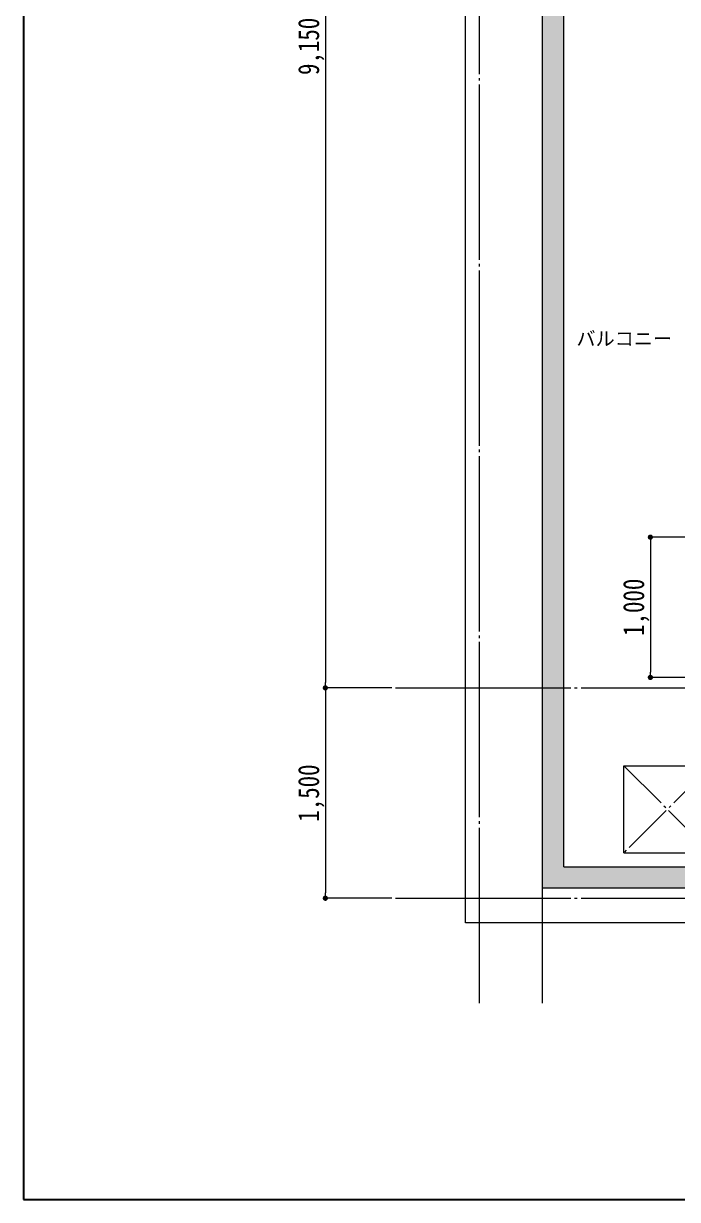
# Model space of a CAD drawing. Header units: millimetres. Extents: x 11317 to 32317, y 8490 to 23340.
# Drawn here: x 11317 to 15983, y 8490 to 16876 of the extents above; entities that cross this region are included whole.
import ezdxf

# ---------------------------------------------------------------- set-up
doc = ezdxf.new("R2010")
doc.units = ezdxf.units.MM
doc.header["$LTSCALE"] = 25
doc.linetypes.add('1点鎖線15', pattern=[18, 15, -1.125, 0.75, -1.125])
doc.linetypes.add('JIS_08_50', pattern=[53, 50, -1.125, 0.75, -1.125])
doc.layers.add('サイズ', color=6, linetype='Continuous', plot=False)
for name, color, linetype, lineweight in [('基準線', 1, 'JIS_08_50', 9), ('壁', 4, 'Continuous', 13), ('室名', 2, 'Continuous', 9), ('文字', 2, 'Continuous', 9), ('雑', 6, 'Continuous', 9)]:
    doc.layers.add(name, color=color, linetype=linetype, lineweight=lineweight)
doc.styles.get("Standard").update_dxf_attribs({"font": 'MS Mincho.ttf', "width": 0.8})
doc.styles.add('ゴシック', font='MS Gothic.ttf')
doc.dimstyles.new('1-50', dxfattribs={"dimscale": 50, "dimtxt": 3, "dimasz": 0.75, "dimexe": 0, "dimexo": 0.5, "dimgap": 0.25, "dimtad": 1, "dimdec": 0, "dimdsep": 46, "dimlunit": 6, "dimtxsty": 'ゴシック', "dimblk1": 'DOT', "dimblk2": 'DOT', "dimsah": 1, "dimcen": 0.75, "dimadec": 0, "dimazin": 0, "dimtfac": 1, "dimtdec": 0, "dimtmove": 2, "dimatfit": 3, "dimldrblk": 'DOT', "dimfxl": 0, "dimtolj": 1, "dimtzin": 0, "dimlwd": 5, "dimlwe": 5, "dimarcsym": 0})

# ---------------------------------------------------------------- blocks, each defined once
blk = doc.blocks.new('_Dot')
at = {"color": 0, "linetype": 'ByBlock', "lineweight": -2}
blk.add_line((-0.5, 0), (-1, 0), dxfattribs=at)
at = {"color": 0, "linetype": 'ByBlock', "const_width": 0.5}
blk.add_lwpolyline([(-0.25, 0, 1), (0.25, 0, 1)], format="xyb", close=True, dxfattribs=at)
blk = doc.blocks.new('*D25')
at = {"layer": 'Defpoints', "color": 0, "transparency": 16777216}
for p in [(13970.6, 21288.1), (13470.6, 12138.1), (13970.6, 12138.1)]:
    blk.add_point(p, dxfattribs=at)
at = {"layer": '文字', "color": 0, "lineweight": 5, "transparency": 16777216}
for p, q in [((13945.6, 21288.1), (13470.6, 21288.1)), ((13470.6, 21250.6), (13470.6, 12175.6)), ((13945.6, 12138.1), (13470.6, 12138.1))]:
    blk.add_line(p, q, dxfattribs=at)
at = {"layer": '文字', "color": 0, "lineweight": 5, "transparency": 16777216, "xscale": 37.5, "yscale": 37.5, "zscale": 37.5}
for p, rotation in [((13470.6, 21288.1), 90), ((13470.6, 12138.1), 270)]:
    blk.add_blockref('_Dot', p, dxfattribs=dict(at, rotation=rotation))
at = {"layer": '文字', "color": 0, "transparency": 16777216, "insert": (13370.2, 16713.1), "char_height": 150, "attachment_point": 5, "rotation": 90}
blk.add_mtext('\\A1;9,150', dxfattribs=at)
blk = doc.blocks.new('*D26')
at = {"layer": 'Defpoints', "color": 0, "transparency": 16777216}
for p in [(13970.6, 12138.1), (13470.6, 10638.1), (13970.6, 10638.1)]:
    blk.add_point(p, dxfattribs=at)
at = {"layer": '文字', "color": 0, "lineweight": 5, "transparency": 16777216}
for p, q in [((13945.6, 12138.1), (13470.6, 12138.1)), ((13470.6, 12100.6), (13470.6, 10675.6)), ((13945.6, 10638.1), (13470.6, 10638.1))]:
    blk.add_line(p, q, dxfattribs=at)
at = {"layer": '文字', "color": 0, "lineweight": 5, "transparency": 16777216, "xscale": 37.5, "yscale": 37.5, "zscale": 37.5}
for p, rotation in [((13470.6, 12138.1), 90), ((13470.6, 10638.1), 270)]:
    blk.add_blockref('_Dot', p, dxfattribs=dict(at, rotation=rotation))
at = {"layer": '文字', "color": 0, "transparency": 16777216, "insert": (13370.2, 11388.1), "char_height": 150, "attachment_point": 5, "rotation": 90}
blk.add_mtext('\\A1;1,500', dxfattribs=at)
blk = doc.blocks.new('*D43')
at = {"layer": 'Defpoints', "color": 0, "transparency": 16777216}
for p in [(16245.6, 13213.1), (15789.2, 12213.1), (16245.6, 12213.1)]:
    blk.add_point(p, dxfattribs=at)
at = {"layer": '文字', "color": 0, "lineweight": 5, "transparency": 16777216}
for p, q in [((16220.6, 13213.1), (15789.2, 13213.1)), ((15789.2, 13175.6), (15789.2, 12250.6)), ((16220.6, 12213.1), (15789.2, 12213.1))]:
    blk.add_line(p, q, dxfattribs=at)
at = {"layer": '文字', "color": 0, "lineweight": 5, "transparency": 16777216, "xscale": 37.5, "yscale": 37.5, "zscale": 37.5}
for p, rotation in [((15789.2, 13213.1), 90), ((15789.2, 12213.1), 270)]:
    blk.add_blockref('_Dot', p, dxfattribs=dict(at, rotation=rotation))
at = {"layer": '文字', "color": 0, "transparency": 16777216, "insert": (15688.8, 12713.1), "char_height": 150, "attachment_point": 5, "rotation": 90}
blk.add_mtext('\\A1;1,000', dxfattribs=at)

msp = doc.modelspace()

# ---------------------------------------------------------------- hatches: boundary and pattern name
at = {"layer": '壁', "transparency": 33554559}
h = msp.add_hatch(color=256, dxfattribs=at)
h.dxf.hatch_style = 1
h.paths.add_polyline_path([(17950.6, 21363.1), (15020.6, 21363.1), (15020.6, 10713.1), (16995.6, 10713.1), (16995.6, 10863.1), (15170.6, 10863.1), (15170.6, 21213.1), (16095.6, 21213.1), (16095.6, 19493.1), (16245.6, 19493.1), (16245.6, 21213.1), (17950.6, 21213.1)])

# ---------------------------------------------------------------- linework, layer by layer
at = {"layer": 'サイズ'}
msp.add_lwpolyline([(11317.4, 8490), (32317.4, 8490), (32317.4, 23340), (11317.4, 23340)], close=True, dxfattribs=at)
at = {"layer": '基準線'}
for p, q in [((14570.6, 9890.6), (14570.6, 21963.1)), ((15020.6, 9890.6), (15020.6, 21963.1)), ((13970.6, 12138.1), (23261.5, 12138.1)), ((13970.6, 10638.1), (23261.5, 10638.1))]:
    msp.add_line(p, q, dxfattribs=at)
at = {"layer": '壁'}
for p, q in [((14470.6, 10463.1), (14470.6, 21463.1)), ((15020.6, 10713.1), (15020.6, 21363.1)), ((15170.6, 10863.1), (15170.6, 21213.1)), ((15170.6, 10863.1), (16995.6, 10863.1)), ((15020.6, 10713.1), (16995.6, 10713.1)), ((17495.6, 10463.1), (14470.6, 10463.1))]:
    msp.add_line(p, q, dxfattribs=at)
at = {"layer": '雑'}
for p, q in [((15600.6, 10963.1), (15600.6, 11583.1)), ((15600.6, 11583.1), (16220.6, 11583.1)), ((15600.6, 10963.1), (16220.6, 10963.1))]:
    msp.add_line(p, q, dxfattribs=at)
at = {"layer": '雑', "linetype": '1点鎖線15'}
for p, q in [((15600.6, 11583.1), (16220.6, 10963.1)), ((16220.6, 11583.1), (15600.6, 10963.1))]:
    msp.add_line(p, q, dxfattribs=at)

# ---------------------------------------------------------------- texts
at = {"layer": '室名'}
msp.add_text('バルコニー', height=100, dxfattribs=at).set_placement((15261.6, 14579))

# ---------------------------------------------------------------- dimensions: what is measured, and where the dimension line sits
at = {"layer": '文字'}
for base, p1, p2, picture, middle in [((13470.6, 12138.1), (13970.6, 21288.1), (13970.6, 12138.1), '*D25', (13370.2, 16713.1)), ((15789.2, 12213.1), (16245.6, 13213.1), (16245.6, 12213.1), '*D43', (15688.8, 12713.1)), ((13470.6, 10638.1), (13970.6, 12138.1), (13970.6, 10638.1), '*D26', (13370.2, 11388.1))]:
    dim = msp.add_linear_dim(base=base, p1=p1, p2=p2, angle=90, dimstyle='1-50', override={"dimtxsty": 'Standard'}, dxfattribs=at)
    dim.commit()
    dim.dimension.update_dxf_attribs({"geometry": picture, "text_midpoint": middle})

doc.saveas('drawing.dxf')
